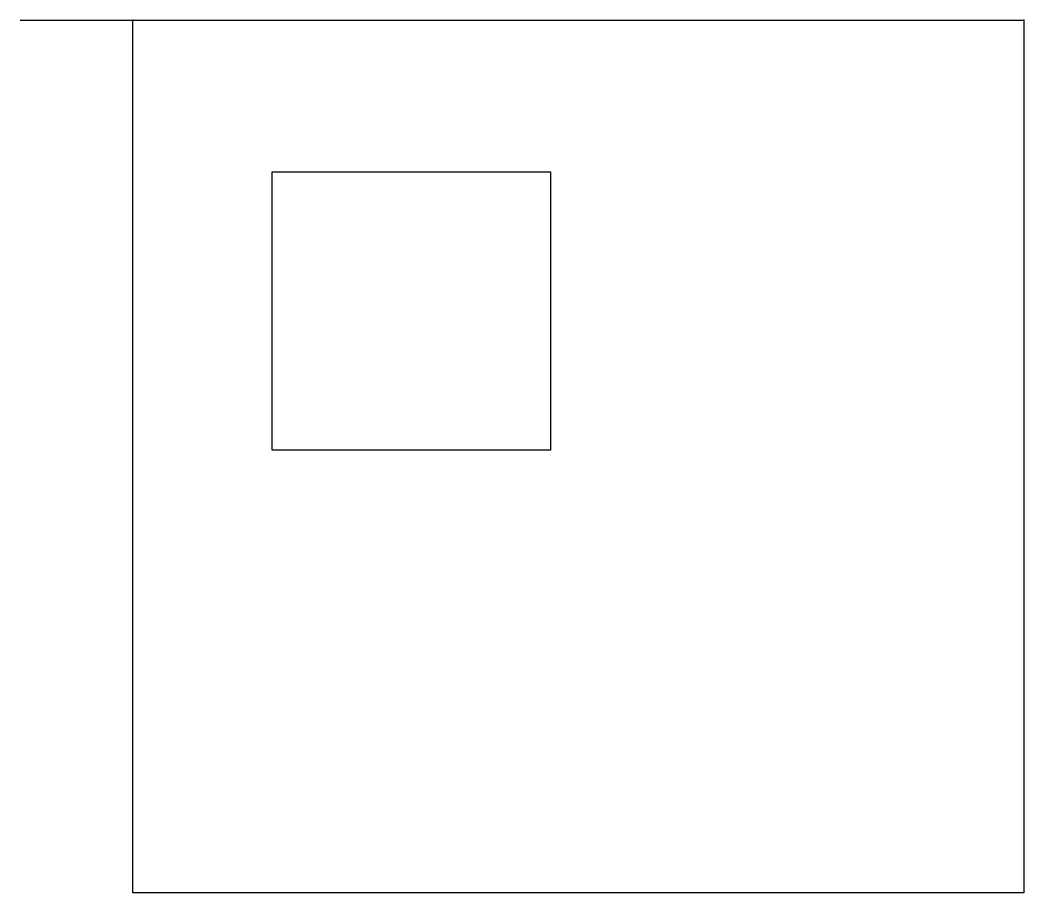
# Model space of a CAD drawing. Header units: millimetres. Extents: x 18.1 to 57.8, y 137.9 to 172.4.
import ezdxf

# ---------------------------------------------------------------- set-up
doc = ezdxf.new("R2010")
doc.units = ezdxf.units.MM
doc.layers.get('0').update_dxf_attribs({"linetype": 'CONTINUOUS'})

msp = doc.modelspace()

# ---------------------------------------------------------------- linework, layer by layer
msp.add_line((18.149, 172.4), (57.828, 172.4))
for points in [[(22.609, 172.4), (57.828, 172.4), (57.828, 137.9), (22.609, 137.9)], [(39.109, 155.4), (28.109, 155.4), (28.109, 166.4), (39.109, 166.4)]]:
    msp.add_lwpolyline(points, close=True)
for p in [(22.609, 172.4), (57.828, 172.4)]:
    msp.add_point(p)

doc.saveas('drawing.dxf')
